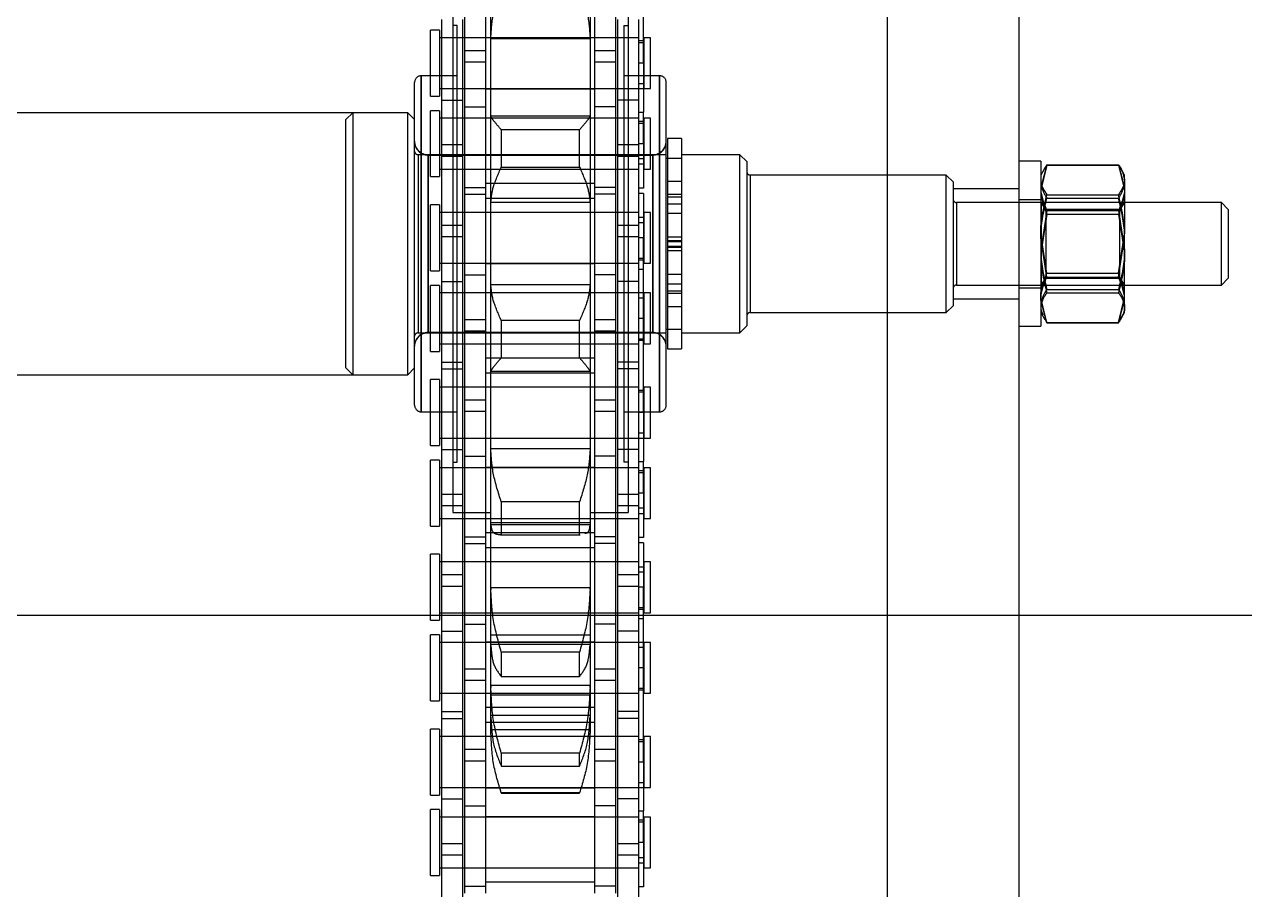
# Model space of a CAD drawing. Header units: metres. Extents: x 0 to 63075, y 0 to 44550.
# Drawn here: x 14317.9 to 14406.5, y 28025.9 to 28088.8 of the extents above; entities that cross this region are included whole.
import ezdxf

# ---------------------------------------------------------------- set-up
doc = ezdxf.new("R2010")
doc.units = ezdxf.units.M
doc.header["$LTSCALE"] = 75
doc.linetypes.add('HIDDEN2', pattern=[4.7625, 3.175, -1.5875])
for name, color, linetype in [('SDM', 7, 'Continuous'), ('SL1', 8, 'Continuous'), ('SL4', 4, 'Continuous'), ('ST1', 7, 'HIDDEN2')]:
    doc.layers.add(name, color=color, linetype=linetype)

# ---------------------------------------------------------------- blocks, each defined once
blk = doc.blocks.new('A$Cf5d57027')
at = {"layer": 'SL1'}
blk.add_line((6233.906, 5543), (4732.491, 5543), dxfattribs=at)
blk = doc.blocks.new('A$Ca53c419a')
at = {"layer": 'SL4'}
for p, q in [((1009.762, 215.76), (2334.737, 215.76)), ((2334.737, 206.235), (1009.762, 206.235)), ((1666.25, 206.235), (1666.25, 204.635)), ((1678.25, 204.635), (1678.25, 206.235)), ((1677.821, 204.635), (1666.25, 204.635)), ((1666.499, 204.188), (1666.499, 198.982)), ((1666.536, 204.188), (1668.321, 204.635)), ((1666.881, 204.37), (1666.536, 204.188)), ((1666.536, 204.188), (1666.536, 198.982)), ((1667.25, 204.635), (1666.865, 204.413)), ((1670.107, 204.188), (1672.964, 204.635)), ((1670.107, 204.188), (1670.107, 198.982)), ((1675.821, 204.188), (1675.821, 198.982)), ((1677.635, 204.413), (1677.25, 204.635)), ((1677.763, 204.339), (1677.635, 204.413)), ((1678.25, 204.635), (1677.821, 204.635)), ((1677.964, 204.188), (1677.964, 198.982)), ((1678.001, 204.188), (1678.001, 198.982)), ((1666.536, 198.982), (1668.321, 198.535)), ((1666.881, 198.8), (1666.536, 198.982)), ((1666.865, 198.757), (1667.25, 198.535)), ((1670.107, 198.982), (1672.964, 198.535)), ((1677.25, 198.535), (1677.635, 198.757)), ((1677.635, 198.757), (1677.763, 198.831)), ((1667.25, 198.535), (1668.321, 198.535)), ((1668.321, 198.535), (1672.964, 198.535)), ((1669.25, 198.535), (1669.25, 191.5)), ((1676.893, 198.535), (1672.964, 198.535)), ((1675.25, 191.5), (1675.25, 198.535)), ((1676.893, 198.535), (1677.25, 198.535)), ((1669.25, 191.5), (1669.75, 191)), ((1669.25, 191.5), (1675.25, 191.5)), ((1674.75, 191), (1669.75, 191)), ((1674.75, 191), (1675.25, 191.5))]:
    blk.add_line(p, q, dxfattribs=at)
for points, knots in [([(1668.321, 204.635), (1668.364, 204.635), (1668.967, 204.628), (1669.558, 204.4), (1670.107, 204.188)], [0, 0, 0, 0, 0.070201, 1, 1, 1, 1]), ([(1672.964, 204.635), (1673.032, 204.635), (1673.997, 204.628), (1674.942, 204.4), (1675.821, 204.188)], [0, 0, 0, 0, 0.0702006, 1, 1, 1, 1]), ([(1676.893, 204.635), (1676.795, 204.628), (1676.433, 204.604), (1676.08, 204.364), (1675.821, 204.188)], [0, 0, 0, 0, 0.268634, 1, 1, 1, 1]), ([(1677.964, 204.188), (1677.875, 204.265), (1677.762, 204.361), (1677.645, 204.394), (1677.621, 204.401)], [0, 0, 0, 0, 0.793753, 1, 1, 1, 1]), ([(1668.321, 198.535), (1668.364, 198.535), (1668.967, 198.542), (1669.558, 198.77), (1670.107, 198.982)], [0, 0, 0, 0, 0.070201, 1, 1, 1, 1]), ([(1672.964, 198.535), (1673.032, 198.535), (1673.997, 198.542), (1674.942, 198.77), (1675.821, 198.982)], [0, 0, 0, 0, 0.070201, 1, 1, 1, 1]), ([(1676.893, 198.535), (1676.795, 198.542), (1676.433, 198.566), (1676.08, 198.806), (1675.821, 198.982)], [0, 0, 0, 0, 0.268634, 1, 1, 1, 1]), ([(1677.964, 198.982), (1677.874, 198.914), (1677.525, 198.652), (1677.162, 198.585), (1676.893, 198.535)], [0, 0, 0, 0, 0.257551, 1, 1, 1, 1])]:
    blk.add_open_spline(points, degree=3, knots=knots, dxfattribs=at)
at = {"layer": 'ST1'}
for p, q in [((1662.725, 281.235), (1662.725, 254.645)), ((1681.775, 254.645), (1681.775, 281.235)), ((1663.225, 255.145), (1662.725, 254.645)), ((1681.775, 254.645), (1662.725, 254.645)), ((1662.725, 254.645), (1662.725, 250.645)), ((1663.225, 255.145), (1681.275, 255.145)), ((1681.775, 254.645), (1681.275, 255.145)), ((1681.775, 250.645), (1681.775, 254.645)), ((1660.524, 250.145), (1683.976, 250.145)), ((1662.725, 250.645), (1681.775, 250.645)), ((1662.725, 250.645), (1663.225, 250.145)), ((1681.275, 250.145), (1681.775, 250.645)), ((1660.035, 249.656), (1660.035, 247.056)), ((1660.035, 249.656), (1684.465, 249.656)), ((1684.465, 249.656), (1660.035, 249.656)), ((1678.725, 249.895), (1665.775, 249.895)), ((1678.725, 249.895), (1665.775, 249.895)), ((1665.775, 249.895), (1665.775, 231.855)), ((1678.725, 231.855), (1678.725, 249.895)), ((1684.465, 247.056), (1684.465, 249.656)), ((1626.33, 249), (1631.127, 249)), ((1626.33, 249), (1626.33, 248.342)), ((1631.127, 248.342), (1626.33, 248.342)), ((1626.883, 248.342), (1626.883, 233.843)), ((1630.573, 233.843), (1630.573, 248.342)), ((1631.127, 248.342), (1631.127, 249)), ((1632.178, 249), (1636.975, 249)), ((1632.178, 249), (1632.178, 248.342)), ((1636.975, 248.342), (1632.178, 248.342)), ((1632.731, 248.342), (1632.731, 233.843)), ((1636.421, 233.843), (1636.421, 248.342)), ((1636.975, 248.342), (1636.975, 249)), ((1639.03, 249), (1643.827, 249)), ((1639.03, 249), (1639.03, 248.342)), ((1643.827, 248.342), (1639.03, 248.342)), ((1639.583, 248.342), (1639.583, 233.843)), ((1643.273, 233.843), (1643.273, 248.342)), ((1643.827, 248.342), (1643.827, 249)), ((1644.878, 249), (1649.675, 249)), ((1644.878, 249), (1644.878, 248.342)), ((1649.675, 248.342), (1644.878, 248.342)), ((1645.431, 248.342), (1645.431, 233.843)), ((1649.121, 233.843), (1649.121, 248.342)), ((1649.675, 248.342), (1649.675, 249)), ((1651.73, 249), (1656.527, 249)), ((1651.73, 249), (1651.73, 248.342)), ((1656.527, 248.342), (1651.73, 248.342)), ((1652.283, 248.342), (1652.283, 233.843)), ((1655.973, 233.843), (1655.973, 248.342)), ((1656.527, 248.342), (1656.527, 249)), ((1657.578, 249), (1662.375, 249)), ((1657.578, 249), (1657.578, 248.342)), ((1662.375, 248.342), (1657.578, 248.342)), ((1658.131, 248.342), (1658.131, 233.843)), ((1661.821, 233.843), (1661.821, 248.342)), ((1662.375, 248.342), (1662.375, 249)), ((1664.43, 249), (1669.227, 249)), ((1664.43, 249), (1664.43, 248.342)), ((1669.227, 248.342), (1664.43, 248.342)), ((1664.983, 248.342), (1664.983, 233.843)), ((1665.775, 249.168), (1665.775, 232.832)), ((1678.7, 249.168), (1665.8, 249.168)), ((1665.8, 232.832), (1665.8, 249.168)), ((1665.8, 249.168), (1678.7, 249.168)), ((1668.673, 233.843), (1668.673, 248.342)), ((1669.227, 248.342), (1669.227, 249)), ((1670.278, 249), (1675.075, 249)), ((1670.278, 249), (1670.278, 248.342)), ((1675.075, 248.342), (1670.278, 248.342)), ((1670.831, 248.342), (1670.831, 233.843)), ((1674.521, 233.843), (1674.521, 248.342)), ((1675.075, 248.342), (1675.075, 249)), ((1677.13, 249), (1681.927, 249)), ((1677.13, 249), (1677.13, 248.342)), ((1681.927, 248.342), (1677.13, 248.342)), ((1677.683, 248.342), (1677.683, 233.843)), ((1678.7, 249.168), (1678.7, 232.832)), ((1678.725, 232.832), (1678.725, 249.168)), ((1681.373, 233.843), (1681.373, 248.342)), ((1681.927, 248.342), (1681.927, 249)), ((1682.978, 249), (1687.775, 249)), ((1682.978, 249), (1682.978, 248.342)), ((1687.775, 248.342), (1682.978, 248.342)), ((1683.531, 248.342), (1683.531, 233.843)), ((1687.221, 233.843), (1687.221, 248.342)), ((1687.775, 248.342), (1687.775, 249)), ((1618.701, 248.157), (1627.796, 248.157)), ((1626.883, 248.157), (1626.883, 246.637)), ((1627.796, 248.157), (1628.656, 248.157)), ((1627.796, 246.637), (1627.796, 248.157)), ((1628.656, 248.157), (1637.751, 248.157)), ((1628.656, 248.157), (1628.656, 246.637)), ((1630.573, 246.637), (1630.573, 248.157)), ((1631.903, 248.157), (1631.903, 246.637)), ((1632.731, 248.157), (1632.731, 246.637)), ((1636.421, 246.637), (1636.421, 248.157)), ((1637.751, 248.157), (1637.751, 246.637)), ((1637.751, 248.157), (1644.101, 248.157)), ((1638.253, 248.157), (1638.253, 246.637)), ((1639.583, 248.157), (1639.583, 246.637)), ((1643.273, 246.637), (1643.273, 248.157)), ((1644.101, 248.157), (1644.101, 246.637)), ((1644.101, 248.157), (1653.196, 248.157)), ((1645.431, 248.157), (1645.431, 246.637)), ((1647.348, 246.637), (1647.348, 248.157)), ((1648.208, 248.157), (1648.208, 246.637)), ((1649.121, 246.637), (1649.121, 248.157)), ((1652.283, 248.157), (1652.283, 246.637)), ((1653.196, 248.157), (1654.056, 248.157)), ((1653.196, 246.637), (1653.196, 248.157)), ((1654.056, 248.157), (1663.151, 248.157)), ((1654.056, 248.157), (1654.056, 246.637)), ((1655.973, 246.637), (1655.973, 248.157)), ((1657.303, 248.157), (1657.303, 246.637)), ((1658.131, 248.157), (1658.131, 246.637)), ((1661.821, 246.637), (1661.821, 248.157)), ((1663.151, 248.157), (1663.151, 246.637)), ((1663.151, 248.157), (1669.501, 248.157)), ((1663.653, 248.157), (1663.653, 246.637)), ((1664.983, 248.157), (1664.983, 246.637)), ((1668.673, 246.637), (1668.673, 248.157)), ((1669.501, 248.157), (1669.501, 246.637)), ((1669.501, 248.157), (1678.596, 248.157)), ((1670.831, 248.157), (1670.831, 246.637)), ((1672.748, 246.637), (1672.748, 248.157)), ((1673.608, 248.157), (1673.608, 246.637)), ((1674.521, 246.637), (1674.521, 248.157)), ((1677.683, 248.157), (1677.683, 246.637)), ((1678.596, 248.157), (1679.456, 248.157)), ((1678.596, 246.637), (1678.596, 248.157)), ((1679.456, 248.157), (1688.551, 248.157)), ((1679.456, 248.157), (1679.456, 246.637)), ((1681.373, 246.637), (1681.373, 248.157)), ((1682.703, 248.157), (1682.703, 246.637)), ((1683.531, 248.157), (1683.531, 246.637)), ((1687.221, 246.637), (1687.221, 248.157)), ((1618.701, 246.637), (1627.796, 246.637)), ((1627.796, 246.637), (1628.656, 246.637)), ((1628.656, 246.637), (1637.751, 246.637)), ((1637.751, 246.637), (1644.101, 246.637)), ((1644.101, 246.637), (1653.196, 246.637)), ((1691.794, 247.375), (1652.706, 247.375)), ((1652.706, 247.375), (1652.706, 244.605)), ((1653.196, 246.637), (1654.056, 246.637)), ((1654.056, 246.637), (1663.151, 246.637)), ((1656.37, 247.375), (1656.37, 247.056)), ((1656.37, 247.056), (1688.129, 247.056)), ((1663.151, 246.637), (1669.501, 246.637)), ((1669.501, 246.637), (1678.596, 246.637)), ((1678.596, 246.637), (1679.456, 246.637)), ((1679.456, 246.637), (1688.551, 246.637)), ((1688.129, 247.056), (1688.129, 247.375)), ((1625.051, 246.485), (1631.401, 246.485)), ((1625.553, 246.485), (1625.553, 244.965)), ((1626.883, 246.485), (1626.883, 244.965)), ((1630.573, 244.965), (1630.573, 246.485)), ((1631.401, 246.485), (1631.401, 244.965)), ((1631.401, 246.485), (1640.496, 246.485)), ((1632.731, 246.485), (1632.731, 244.965)), ((1634.648, 244.965), (1634.648, 246.485)), ((1635.508, 246.485), (1635.508, 244.965)), ((1636.421, 244.965), (1636.421, 246.485)), ((1639.583, 246.485), (1639.583, 244.965)), ((1640.496, 246.485), (1641.356, 246.485)), ((1640.496, 244.965), (1640.496, 246.485)), ((1641.356, 246.485), (1650.451, 246.485)), ((1641.356, 246.485), (1641.356, 244.965)), ((1643.273, 244.965), (1643.273, 246.485)), ((1644.603, 246.485), (1644.603, 244.965)), ((1645.431, 246.485), (1645.431, 244.965)), ((1649.121, 244.965), (1649.121, 246.485)), ((1650.451, 246.485), (1650.451, 244.965)), ((1650.451, 246.485), (1656.801, 246.485)), ((1650.953, 246.485), (1650.953, 244.965)), ((1652.283, 246.485), (1652.283, 244.965)), ((1655.973, 244.965), (1655.973, 246.485)), ((1656.801, 246.485), (1656.801, 244.965)), ((1656.801, 246.485), (1665.896, 246.485)), ((1658.131, 246.485), (1658.131, 244.965)), ((1660.048, 244.965), (1660.048, 246.485)), ((1660.908, 246.485), (1660.908, 244.965)), ((1661.821, 244.965), (1661.821, 246.485)), ((1664.983, 246.485), (1664.983, 244.965)), ((1665.896, 246.485), (1666.756, 246.485)), ((1665.896, 244.965), (1665.896, 246.485)), ((1666.756, 246.485), (1675.851, 246.485)), ((1666.756, 246.485), (1666.756, 244.965)), ((1668.673, 244.965), (1668.673, 246.485)), ((1670.003, 246.485), (1670.003, 244.965)), ((1670.831, 246.485), (1670.831, 244.965)), ((1674.521, 244.965), (1674.521, 246.485)), ((1675.851, 246.485), (1675.851, 244.965)), ((1675.851, 246.485), (1682.201, 246.485)), ((1676.353, 246.485), (1676.353, 244.965)), ((1677.683, 246.485), (1677.683, 244.965)), ((1681.373, 244.965), (1681.373, 246.485)), ((1682.201, 246.485), (1682.201, 244.965)), ((1682.201, 246.485), (1691.296, 246.485)), ((1683.531, 246.485), (1683.531, 244.965)), ((1685.448, 244.965), (1685.448, 246.485)), ((1686.308, 246.485), (1686.308, 244.965)), ((1687.221, 244.965), (1687.221, 246.485)), ((1625.051, 244.965), (1631.401, 244.965)), ((1625.836, 237.035), (1625.836, 244.965)), ((1626.883, 244.965), (1626.883, 237.035)), ((1630.573, 237.035), (1630.573, 244.965)), ((1630.616, 244.965), (1630.616, 237.035)), ((1631.401, 244.965), (1640.496, 244.965)), ((1632.688, 237.035), (1632.688, 244.965)), ((1632.731, 244.965), (1632.731, 237.035)), ((1636.421, 237.035), (1636.421, 244.965)), ((1637.468, 244.965), (1637.468, 237.035)), ((1638.536, 237.035), (1638.536, 244.965)), ((1639.583, 244.965), (1639.583, 237.035)), ((1640.496, 244.965), (1641.356, 244.965)), ((1641.356, 244.965), (1650.451, 244.965)), ((1643.273, 237.035), (1643.273, 244.965)), ((1643.316, 244.965), (1643.316, 237.035)), ((1645.388, 237.035), (1645.388, 244.965)), ((1645.431, 244.965), (1645.431, 237.035)), ((1649.121, 237.035), (1649.121, 244.965)), ((1650.168, 244.965), (1650.168, 237.035)), ((1650.451, 244.965), (1656.801, 244.965)), ((1651.236, 237.035), (1651.236, 244.965)), ((1652.283, 244.965), (1652.283, 237.035)), ((1655.973, 237.035), (1655.973, 244.965)), ((1656.016, 244.965), (1656.016, 237.035)), ((1656.801, 244.965), (1665.896, 244.965)), ((1658.088, 237.035), (1658.088, 244.965)), ((1658.131, 244.965), (1658.131, 237.035)), ((1661.821, 237.035), (1661.821, 244.965)), ((1662.868, 244.965), (1662.868, 237.035)), ((1663.936, 237.035), (1663.936, 244.965)), ((1664.983, 244.965), (1664.983, 237.035)), ((1665.896, 244.965), (1666.756, 244.965)), ((1666.756, 244.965), (1675.851, 244.965)), ((1668.673, 237.035), (1668.673, 244.965)), ((1668.716, 244.965), (1668.716, 237.035)), ((1670.788, 237.035), (1670.788, 244.965)), ((1670.831, 244.965), (1670.831, 237.035)), ((1674.521, 237.035), (1674.521, 244.965)), ((1675.568, 244.965), (1675.568, 237.035)), ((1675.851, 244.965), (1682.201, 244.965)), ((1676.636, 237.035), (1676.636, 244.965)), ((1677.683, 244.965), (1677.683, 237.035)), ((1681.373, 237.035), (1681.373, 244.965)), ((1681.416, 244.965), (1681.416, 237.035)), ((1682.201, 244.965), (1691.296, 244.965)), ((1683.488, 237.035), (1683.488, 244.965)), ((1683.531, 244.965), (1683.531, 237.035)), ((1687.221, 237.035), (1687.221, 244.965)), ((1636.643, 244.605), (1636.783, 244.605)), ((1636.783, 244.605), (1636.91, 244.605)), ((1636.91, 244.605), (1636.783, 244.605)), ((1636.91, 237.395), (1636.91, 244.605)), ((1636.91, 244.605), (1637.84, 244.605)), ((1637.84, 244.605), (1640.005, 244.605)), ((1637.949, 237.395), (1637.949, 244.605)), ((1639.447, 237.395), (1639.447, 244.605)), ((1640.005, 244.605), (1640.133, 244.605)), ((1640.133, 244.605), (1640.005, 244.605)), ((1640.133, 237.395), (1640.133, 244.605)), ((1640.133, 244.605), (1643.047, 244.605)), ((1643.047, 244.605), (1647.115, 244.605)), ((1643.125, 237.395), (1643.125, 244.605)), ((1643.794, 237.395), (1643.794, 244.605)), ((1647.115, 244.605), (1647.231, 244.605)), ((1647.231, 244.605), (1647.115, 244.605)), ((1647.231, 237.395), (1647.231, 244.605)), ((1647.231, 244.605), (1651.776, 244.605)), ((1651.102, 243.901), (1651.102, 238.099)), ((1651.776, 244.605), (1657.258, 244.605)), ((1651.814, 237.395), (1651.814, 244.605)), ((1651.964, 237.395), (1651.964, 244.605)), ((1657.258, 244.605), (1657.346, 244.605)), ((1657.346, 237.395), (1657.346, 244.605)), ((1657.346, 244.605), (1662.968, 244.605)), ((1662.968, 237.395), (1662.968, 244.605)), ((1662.968, 244.605), (1662.974, 244.605)), ((1662.974, 244.605), (1669.208, 244.605)), ((1669.208, 244.605), (1669.258, 244.605)), ((1669.258, 237.395), (1669.258, 244.605)), ((1669.258, 244.605), (1675.242, 244.605)), ((1675.242, 237.395), (1675.242, 244.605)), ((1675.242, 244.605), (1675.292, 244.605)), ((1675.292, 244.605), (1681.526, 244.605)), ((1681.526, 244.605), (1681.532, 244.605)), ((1681.532, 237.395), (1681.532, 244.605)), ((1681.532, 244.605), (1687.154, 244.605)), ((1687.154, 237.395), (1687.154, 244.605)), ((1687.154, 244.605), (1687.242, 244.605)), ((1687.242, 244.605), (1692.724, 244.605)), ((1632.334, 243.843), (1632.31, 243.843)), ((1632.31, 243.843), (1632.31, 238.157)), ((1632.334, 238.157), (1632.334, 243.843)), ((1635.21, 243.843), (1634.272, 243.843)), ((1634.272, 243.843), (1634.272, 238.157)), ((1635.21, 238.157), (1635.21, 243.843)), ((1642.554, 243.843), (1640.791, 243.843)), ((1640.791, 243.843), (1640.791, 238.157)), ((1642.554, 238.157), (1642.554, 243.843)), ((1653.48, 243.843), (1651.104, 243.843)), ((1651.104, 243.843), (1651.104, 238.157)), ((1653.48, 238.157), (1653.48, 243.843)), ((1666.669, 243.843), (1663.968, 243.843)), ((1663.968, 243.843), (1663.968, 238.157)), ((1666.669, 238.157), (1666.669, 243.843)), ((1677.831, 243.843), (1677.831, 238.157)), ((1680.532, 243.843), (1677.831, 243.843)), ((1680.532, 238.157), (1680.532, 243.843)), ((1632.31, 238.157), (1632.334, 238.157)), ((1634.272, 238.157), (1635.21, 238.157)), ((1640.791, 238.157), (1642.554, 238.157)), ((1651.104, 238.157), (1653.48, 238.157)), ((1651.104, 238.157), (1651.119, 238.099)), ((1663.968, 238.157), (1666.669, 238.157)), ((1677.831, 238.157), (1680.532, 238.157)), ((1625.051, 237.035), (1631.401, 237.035)), ((1625.553, 235.515), (1625.553, 237.035)), ((1626.883, 237.035), (1626.883, 235.515)), ((1630.573, 235.515), (1630.573, 237.035)), ((1631.401, 235.515), (1631.401, 237.035)), ((1631.401, 237.035), (1640.496, 237.035)), ((1632.731, 237.035), (1632.731, 235.515)), ((1634.648, 235.515), (1634.648, 237.035)), ((1635.508, 237.035), (1635.508, 235.515)), ((1636.146, 237.405), (1636.643, 237.395)), ((1636.421, 235.515), (1636.421, 237.035)), ((1636.783, 237.395), (1636.643, 237.395)), ((1636.91, 237.395), (1636.783, 237.395)), ((1636.783, 237.395), (1636.91, 237.395)), ((1637.84, 237.395), (1636.91, 237.395)), ((1640.005, 237.395), (1637.84, 237.395)), ((1639.583, 237.035), (1639.583, 235.515)), ((1640.133, 237.395), (1640.005, 237.395)), ((1640.005, 237.395), (1640.133, 237.395)), ((1643.047, 237.395), (1640.133, 237.395)), ((1640.496, 237.035), (1641.356, 237.035)), ((1640.496, 235.515), (1640.496, 237.035)), ((1641.356, 237.035), (1650.451, 237.035)), ((1641.356, 237.035), (1641.356, 235.515)), ((1647.115, 237.395), (1643.047, 237.395)), ((1643.273, 235.515), (1643.273, 237.035)), ((1644.603, 235.515), (1644.603, 237.035)), ((1645.431, 237.035), (1645.431, 235.515)), ((1647.231, 237.395), (1647.115, 237.395)), ((1647.115, 237.395), (1647.231, 237.395)), ((1651.776, 237.395), (1647.231, 237.395)), ((1649.121, 235.515), (1649.121, 237.035)), ((1650.451, 235.515), (1650.451, 237.035)), ((1650.451, 237.035), (1656.801, 237.035)), ((1650.953, 235.515), (1650.953, 237.035)), ((1657.258, 237.395), (1651.776, 237.395)), ((1652.283, 237.035), (1652.283, 235.515)), ((1652.706, 237.395), (1652.706, 234.625)), ((1655.973, 235.515), (1655.973, 237.035)), ((1656.801, 235.515), (1656.801, 237.035)), ((1656.801, 237.035), (1665.896, 237.035)), ((1657.346, 237.395), (1657.258, 237.395)), ((1662.968, 237.395), (1657.346, 237.395)), ((1658.131, 237.035), (1658.131, 235.515)), ((1660.048, 235.515), (1660.048, 237.035)), ((1660.908, 237.035), (1660.908, 235.515)), ((1661.821, 235.515), (1661.821, 237.035)), ((1662.974, 237.395), (1662.968, 237.395)), ((1669.208, 237.395), (1662.974, 237.395)), ((1664.983, 237.035), (1664.983, 235.515)), ((1665.896, 237.035), (1666.756, 237.035)), ((1665.896, 235.515), (1665.896, 237.035)), ((1666.756, 237.035), (1675.851, 237.035)), ((1666.756, 237.035), (1666.756, 235.515)), ((1668.673, 235.515), (1668.673, 237.035)), ((1669.258, 237.395), (1669.208, 237.395)), ((1675.242, 237.395), (1669.258, 237.395)), ((1670.003, 235.515), (1670.003, 237.035)), ((1670.831, 237.035), (1670.831, 235.515)), ((1674.521, 235.515), (1674.521, 237.035)), ((1675.292, 237.395), (1675.242, 237.395)), ((1681.526, 237.395), (1675.292, 237.395)), ((1675.851, 235.515), (1675.851, 237.035)), ((1675.851, 237.035), (1682.201, 237.035)), ((1676.353, 235.515), (1676.353, 237.035)), ((1677.683, 237.035), (1677.683, 235.515)), ((1681.373, 235.515), (1681.373, 237.035)), ((1681.532, 237.395), (1681.526, 237.395)), ((1687.154, 237.395), (1681.532, 237.395)), ((1682.201, 235.515), (1682.201, 237.035)), ((1682.201, 237.035), (1691.296, 237.035)), ((1683.531, 237.035), (1683.531, 235.515)), ((1685.448, 235.515), (1685.448, 237.035)), ((1686.308, 237.035), (1686.308, 235.515)), ((1687.242, 237.395), (1687.154, 237.395)), ((1687.221, 235.515), (1687.221, 237.035)), ((1692.724, 237.395), (1687.242, 237.395)), ((1618.701, 235.363), (1627.796, 235.363)), ((1625.051, 235.515), (1631.401, 235.515)), ((1626.883, 235.363), (1626.883, 233.843)), ((1627.796, 235.363), (1628.656, 235.363)), ((1627.796, 233.843), (1627.796, 235.363)), ((1628.656, 235.363), (1637.751, 235.363)), ((1628.656, 235.363), (1628.656, 233.843)), ((1630.573, 233.843), (1630.573, 235.363)), ((1631.401, 235.515), (1640.496, 235.515)), ((1631.903, 233.843), (1631.903, 235.363)), ((1632.731, 235.363), (1632.731, 233.511)), ((1636.421, 233.843), (1636.421, 235.363)), ((1637.751, 233.843), (1637.751, 235.363)), ((1637.751, 235.363), (1644.101, 235.363)), ((1638.253, 233.843), (1638.253, 235.363)), ((1639.583, 235.363), (1639.583, 233.843)), ((1640.496, 235.515), (1641.356, 235.515)), ((1641.356, 235.515), (1650.451, 235.515)), ((1643.273, 233.511), (1643.273, 235.363)), ((1644.101, 233.843), (1644.101, 235.363)), ((1644.101, 235.363), (1653.196, 235.363)), ((1645.431, 235.363), (1645.431, 233.843)), ((1647.348, 233.843), (1647.348, 235.363)), ((1648.208, 235.363), (1648.208, 233.843)), ((1649.121, 233.843), (1649.121, 235.363)), ((1650.451, 235.515), (1656.801, 235.515)), ((1652.283, 235.363), (1652.283, 233.843)), ((1653.196, 235.363), (1654.056, 235.363)), ((1653.196, 233.843), (1653.196, 235.363)), ((1654.056, 235.363), (1663.151, 235.363)), ((1654.056, 235.363), (1654.056, 233.843)), ((1655.973, 233.843), (1655.973, 235.363)), ((1656.801, 235.515), (1665.896, 235.515)), ((1657.303, 233.843), (1657.303, 235.363)), ((1658.131, 235.363), (1658.131, 233.511)), ((1661.821, 233.843), (1661.821, 235.363)), ((1663.151, 233.843), (1663.151, 235.363)), ((1663.151, 235.363), (1669.501, 235.363)), ((1663.653, 233.843), (1663.653, 235.363)), ((1664.983, 235.363), (1664.983, 233.843)), ((1665.896, 235.515), (1666.756, 235.515)), ((1666.756, 235.515), (1675.851, 235.515)), ((1668.673, 233.511), (1668.673, 235.363)), ((1669.501, 233.843), (1669.501, 235.363)), ((1669.501, 235.363), (1678.596, 235.363)), ((1670.831, 235.363), (1670.831, 233.843)), ((1672.748, 233.843), (1672.748, 235.363)), ((1673.608, 235.363), (1673.608, 233.843)), ((1674.521, 233.843), (1674.521, 235.363)), ((1675.851, 235.515), (1682.201, 235.515)), ((1677.683, 235.363), (1677.683, 233.843)), ((1678.596, 235.363), (1679.456, 235.363)), ((1678.596, 233.843), (1678.596, 235.363)), ((1679.456, 235.363), (1688.551, 235.363)), ((1679.456, 235.363), (1679.456, 233.843)), ((1681.373, 233.843), (1681.373, 235.363)), ((1682.201, 235.515), (1691.296, 235.515)), ((1682.703, 233.843), (1682.703, 235.363)), ((1683.531, 235.363), (1683.531, 233.511)), ((1687.221, 233.843), (1687.221, 235.363)), ((1691.794, 234.625), (1652.706, 234.625)), ((1656.37, 234.625), (1656.37, 234.944)), ((1688.129, 234.944), (1656.37, 234.944)), ((1660.035, 234.944), (1660.035, 232.344)), ((1684.465, 232.344), (1684.465, 234.944)), ((1688.129, 234.944), (1688.129, 234.625)), ((1618.701, 233.843), (1627.796, 233.843)), ((1625.498, 233.511), (1625.498, 233.843)), ((1628.728, 233.511), (1625.498, 233.511)), ((1630.573, 233.474), (1626.883, 233.474)), ((1626.883, 233.474), (1626.883, 233)), ((1627.252, 233.843), (1627.252, 233.474)), ((1627.621, 233.511), (1627.621, 233.843)), ((1627.796, 233.843), (1628.656, 233.843)), ((1628.656, 233.843), (1637.751, 233.843)), ((1628.728, 233.511), (1628.728, 233.843)), ((1628.728, 233.511), (1631.024, 233.511)), ((1630.204, 233.474), (1630.204, 233.843)), ((1630.347, 233.511), (1630.347, 233.843)), ((1630.573, 233), (1630.573, 233.474)), ((1631.024, 233.843), (1631.024, 233.511)), ((1634.576, 233.511), (1631.024, 233.511)), ((1636.421, 233.474), (1632.731, 233.474)), ((1632.731, 233.474), (1632.731, 233)), ((1633.1, 233.843), (1633.1, 233.474)), ((1634.576, 233.511), (1634.576, 233.843)), ((1634.576, 233.511), (1647.276, 233.511)), ((1636.052, 233.474), (1636.052, 233.843)), ((1636.195, 233.511), (1636.195, 233.843)), ((1636.421, 233), (1636.421, 233.474)), ((1637.751, 233.843), (1644.101, 233.843)), ((1643.273, 233.474), (1639.583, 233.474)), ((1639.583, 233.474), (1639.583, 233)), ((1639.809, 233.511), (1639.809, 233.843)), ((1639.952, 233.843), (1639.952, 233.474)), ((1641.428, 233.511), (1641.428, 233.843)), ((1642.904, 233.474), (1642.904, 233.843)), ((1643.273, 233), (1643.273, 233.474)), ((1644.101, 233.843), (1653.196, 233.843)), ((1644.98, 233.511), (1644.98, 233.843)), ((1649.121, 233.474), (1645.431, 233.474)), ((1645.431, 233.474), (1645.431, 233)), ((1645.657, 233.511), (1645.657, 233.843)), ((1645.8, 233.843), (1645.8, 233.474)), ((1647.276, 233.511), (1647.276, 233.843)), ((1650.507, 233.511), (1647.276, 233.511)), ((1648.383, 233.511), (1648.383, 233.843)), ((1648.752, 233.474), (1648.752, 233.843)), ((1649.121, 233), (1649.121, 233.474)), ((1650.507, 233.511), (1650.507, 233.843)), ((1650.897, 233.511), (1650.897, 233.843)), ((1654.128, 233.511), (1650.897, 233.511)), ((1655.973, 233.474), (1652.283, 233.474)), ((1652.283, 233.474), (1652.283, 233)), ((1652.652, 233.843), (1652.652, 233.474)), ((1653.021, 233.511), (1653.021, 233.843)), ((1653.196, 233.843), (1654.056, 233.843)), ((1654.056, 233.843), (1663.151, 233.843)), ((1654.128, 233.511), (1654.128, 233.843)), ((1654.128, 233.511), (1656.424, 233.511)), ((1655.604, 233.474), (1655.604, 233.843)), ((1655.747, 233.511), (1655.747, 233.843)), ((1655.973, 233), (1655.973, 233.474)), ((1656.424, 233.843), (1656.424, 233.511)), ((1659.976, 233.511), (1656.424, 233.511)), ((1661.821, 233.474), (1658.131, 233.474)), ((1658.131, 233.474), (1658.131, 233)), ((1658.5, 233.843), (1658.5, 233.474)), ((1659.976, 233.511), (1659.976, 233.843)), ((1659.976, 233.511), (1672.676, 233.511)), ((1661.452, 233.474), (1661.452, 233.843)), ((1661.595, 233.511), (1661.595, 233.843)), ((1661.821, 233), (1661.821, 233.474)), ((1663.151, 233.843), (1669.501, 233.843)), ((1668.673, 233.474), (1664.983, 233.474)), ((1664.983, 233.474), (1664.983, 233)), ((1665.209, 233.511), (1665.209, 233.843)), ((1665.352, 233.843), (1665.352, 233.474)), ((1666.828, 233.511), (1666.828, 233.843)), ((1668.304, 233.474), (1668.304, 233.843)), ((1668.673, 233), (1668.673, 233.474)), ((1669.501, 233.843), (1678.596, 233.843)), ((1670.38, 233.511), (1670.38, 233.843)), ((1674.521, 233.474), (1670.831, 233.474)), ((1670.831, 233.474), (1670.831, 233)), ((1671.057, 233.511), (1671.057, 233.843)), ((1671.2, 233.843), (1671.2, 233.474)), ((1672.676, 233.511), (1672.676, 233.843)), ((1675.907, 233.511), (1672.676, 233.511)), ((1673.783, 233.511), (1673.783, 233.843)), ((1674.152, 233.474), (1674.152, 233.843)), ((1674.521, 233), (1674.521, 233.474)), ((1675.907, 233.511), (1675.907, 233.843)), ((1676.297, 233.511), (1676.297, 233.843)), ((1679.528, 233.511), (1676.297, 233.511)), ((1681.373, 233.474), (1677.683, 233.474)), ((1677.683, 233.474), (1677.683, 233)), ((1678.052, 233.843), (1678.052, 233.474)), ((1678.421, 233.511), (1678.421, 233.843)), ((1678.596, 233.843), (1679.456, 233.843)), ((1679.456, 233.843), (1688.551, 233.843)), ((1679.528, 233.511), (1679.528, 233.843)), ((1679.528, 233.511), (1681.824, 233.511)), ((1681.004, 233.474), (1681.004, 233.843)), ((1681.147, 233.511), (1681.147, 233.843)), ((1681.373, 233), (1681.373, 233.474)), ((1681.824, 233.843), (1681.824, 233.511)), ((1685.376, 233.511), (1681.824, 233.511)), ((1687.221, 233.474), (1683.531, 233.474)), ((1683.531, 233.474), (1683.531, 233)), ((1683.9, 233.843), (1683.9, 233.474)), ((1685.376, 233.511), (1685.376, 233.843)), ((1685.376, 233.511), (1698.076, 233.511)), ((1686.852, 233.474), (1686.852, 233.843)), ((1686.995, 233.511), (1686.995, 233.843)), ((1687.221, 233), (1687.221, 233.474)), ((1626.883, 233), (1630.573, 233)), ((1632.731, 233), (1636.421, 233)), ((1639.583, 233), (1643.273, 233)), ((1645.431, 233), (1649.121, 233)), ((1652.283, 233), (1655.973, 233)), ((1658.131, 233), (1661.821, 233)), ((1664.983, 233), (1668.673, 233)), ((1678.7, 232.832), (1665.8, 232.832)), ((1665.8, 232.832), (1678.7, 232.832)), ((1670.831, 233), (1674.521, 233)), ((1677.683, 233), (1681.373, 233)), ((1683.531, 233), (1687.221, 233)), ((1660.035, 232.344), (1684.465, 232.344)), ((1684.465, 232.344), (1660.035, 232.344)), ((1660.524, 231.855), (1683.976, 231.855)), ((1679.893, 231.755), (1664.607, 231.755)), ((1664.607, 231.755), (1664.607, 230.755)), ((1666.05, 231.855), (1666.05, 230.755)), ((1666.05, 231.755), (1666.05, 230.755)), ((1667.703, 231.755), (1667.703, 230.755)), ((1668.654, 231.755), (1668.654, 230.755)), ((1668.829, 231.755), (1668.829, 230.755)), ((1669.346, 231.755), (1669.346, 230.755)), ((1670.05, 231.755), (1670.05, 230.755)), ((1671.75, 230.755), (1671.75, 231.755)), ((1672, 231.755), (1672, 230.755)), ((1672.089, 231.755), (1672.089, 230.755)), ((1672.411, 231.755), (1672.411, 230.755)), ((1672.5, 231.755), (1672.5, 230.755)), ((1672.75, 231.755), (1672.75, 230.755)), ((1674.45, 230.755), (1674.45, 231.755)), ((1675.154, 231.755), (1675.154, 230.755)), ((1675.671, 231.755), (1675.671, 230.755)), ((1675.846, 231.755), (1675.846, 230.755)), ((1676.797, 231.755), (1676.797, 230.755)), ((1678.45, 230.755), (1678.45, 231.855)), ((1678.45, 230.755), (1678.45, 231.755)), ((1679.893, 230.755), (1679.893, 231.755)), ((1679.893, 230.755), (1664.607, 230.755)), ((1665.775, 230.755), (1665.775, 226.5)), ((1678.725, 226.5), (1678.725, 230.755)), ((1665.775, 226.5), (1678.725, 226.5)), ((1665.775, 226.5), (1666.275, 226)), ((1678.225, 226), (1678.725, 226.5)), ((1678.225, 226), (1666.275, 226)), ((1667.25, 225.75), (1667.25, 211.5)), ((1677.25, 225.75), (1667.297, 225.75)), ((1677.25, 225.75), (1667.297, 225.75)), ((1677.25, 211.5), (1677.25, 225.75)), ((1009.762, 215.76), (2334.737, 215.76)), ((1667.25, 211.5), (1677.25, 211.5)), ((1667.25, 211.5), (1667.75, 211)), ((1676.75, 211), (1677.25, 211.5)), ((2334.737, 210.998), (1009.762, 210.998)), ((1676.75, 211), (1667.75, 211)), ((1668.25, 210.998), (1668.25, 206.235)), ((1675.25, 210.75), (1669.25, 210.75)), ((1675.25, 210.75), (1669.25, 210.75)), ((1669.25, 210.75), (1669.25, 198.535)), ((1675.25, 198.535), (1675.25, 210.75)), ((1676.25, 206.235), (1676.25, 210.998)), ((1669.05, 206.235), (1669.05, 204.635)), ((1675.45, 204.635), (1675.45, 206.235)), ((1666.499, 204.188), (1668.159, 204.635)), ((1666.757, 204.308), (1666.499, 204.188)), ((1666.865, 204.413), (1666.737, 204.339)), ((1668.679, 204.188), (1668.679, 198.982)), ((1668.931, 204.188), (1668.931, 198.982)), ((1669.25, 204.635), (1669.25, 204.61)), ((1675.036, 204.61), (1669.25, 204.61)), ((1669.25, 204.61), (1669.75, 204.259)), ((1674.75, 204.259), (1669.75, 204.259)), ((1669.75, 204.259), (1669.75, 198.885)), ((1669.818, 204.188), (1672.694, 204.635)), ((1669.818, 204.188), (1669.818, 198.982)), ((1674.393, 204.188), (1671.536, 204.635)), ((1674.682, 204.188), (1671.806, 204.635)), ((1674.393, 204.188), (1674.393, 198.982)), ((1674.682, 204.188), (1674.682, 198.982)), ((1674.75, 204.259), (1675.25, 204.61)), ((1674.75, 198.885), (1674.75, 204.259)), ((1675.25, 204.61), (1675.036, 204.61)), ((1675.25, 204.61), (1675.25, 204.635)), ((1675.569, 204.188), (1675.569, 198.982)), ((1677.964, 204.188), (1676.179, 204.635)), ((1678.001, 204.188), (1676.341, 204.635)), ((1678.001, 204.188), (1677.743, 204.347)), ((1666.499, 198.982), (1668.159, 198.535)), ((1666.737, 198.831), (1666.865, 198.757)), ((1669.75, 198.885), (1669.25, 198.535)), ((1669.75, 198.885), (1674.571, 198.885)), ((1669.818, 198.982), (1672.694, 198.535)), ((1674.393, 198.982), (1671.536, 198.535)), ((1674.682, 198.982), (1671.806, 198.535)), ((1674.571, 198.885), (1674.75, 198.885)), ((1675.25, 198.535), (1674.75, 198.885)), ((1677.964, 198.982), (1676.179, 198.535)), ((1678.001, 198.982), (1676.341, 198.535))]:
    blk.add_line(p, q, dxfattribs=at)
for centre, radius, start, end in [((1660.524, 249.656), 0.489, 90, 180), ((1664.798, 249.168), 0.977, 0, 90), ((1664.824, 249.17), 0.975, 359.89099, 89.89057), ((1665.525, 249.895), 0.25, 0, 90), ((1679.676, 249.17), 0.975, 90.10943, 180.10901), ((1678.975, 249.895), 0.25, 90, 180), ((1679.702, 249.168), 0.977, 90, 180), ((1683.976, 249.656), 0.489, 0, 90), ((1664.798, 232.832), 0.977, 270, 0), ((1664.824, 232.83), 0.975, 270.10943, 0.10901), ((1679.676, 232.83), 0.975, 179.89099, 269.89057), ((1679.702, 232.832), 0.977, 180, 270), ((1660.524, 232.344), 0.489, 180, 270), ((1683.976, 232.344), 0.489, 270, 0), ((1667, 225.75), 0.25, 0, 90), ((1677.5, 225.75), 0.25, 90, 180), ((1669, 210.75), 0.25, 0, 90), ((1675.5, 210.75), 0.25, 90, 180)]:
    blk.add_arc(centre, radius, start, end, dxfattribs=at)
for points, knots in [([(1632.334, 243.843), (1633.027, 244.059), (1634.414, 244.492), (1635.994, 244.567), (1636.783, 244.605)], [0, 0, 0, 0, 0.500133, 1, 1, 1, 1]), ([(1637.84, 244.605), (1637.173, 244.567), (1635.836, 244.492), (1634.794, 244.059), (1634.272, 243.843)], [0, 0, 0, 0, 0.499459, 1, 1, 1, 1]), ([(1635.21, 243.843), (1635.992, 244.059), (1637.556, 244.492), (1639.189, 244.567), (1640.005, 244.605)], [0, 0, 0, 0, 0.500152, 1, 1, 1, 1]), ([(1643.047, 244.605), (1642.581, 244.567), (1641.65, 244.492), (1641.077, 244.059), (1640.791, 243.843)], [0, 0, 0, 0, 0.49948, 1, 1, 1, 1]), ([(1642.554, 243.843), (1643.331, 244.059), (1644.882, 244.492), (1646.372, 244.567), (1647.115, 244.605)], [0, 0, 0, 0, 0.5005288, 1, 1, 1, 1]), ([(1651.776, 244.605), (1651.569, 244.567), (1651.155, 244.492), (1651.121, 244.06), (1651.104, 243.843)], [0, 0, 0, 0, 0.499427, 1, 1, 1, 1]), ([(1653.48, 243.843), (1654.157, 244.059), (1655.51, 244.492), (1656.675, 244.567), (1657.258, 244.605)], [0, 0, 0, 0, 0.500514, 1, 1, 1, 1]), ([(1662.974, 244.605), (1663.051, 244.567), (1663.204, 244.492), (1663.713, 244.06), (1663.968, 243.843)], [0, 0, 0, 0, 0.499098, 1, 1, 1, 1]), ([(1666.669, 243.843), (1667.165, 244.059), (1668.156, 244.492), (1668.857, 244.567), (1669.208, 244.605)], [0, 0, 0, 0, 0.500261, 1, 1, 1, 1]), ([(1675.292, 244.605), (1675.642, 244.567), (1676.344, 244.492), (1677.335, 244.06), (1677.831, 243.843)], [0, 0, 0, 0, 0.499419, 1, 1, 1, 1]), ([(1680.532, 243.843), (1680.787, 244.059), (1681.296, 244.492), (1681.449, 244.567), (1681.526, 244.605)], [0, 0, 0, 0, 0.500133, 1, 1, 1, 1]), ([(1687.242, 244.605), (1687.825, 244.567), (1688.99, 244.492), (1690.343, 244.059), (1691.02, 243.843)], [0, 0, 0, 0, 0.499479, 1, 1, 1, 1]), ([(1636.783, 237.395), (1635.995, 237.433), (1634.415, 237.508), (1633.028, 237.94), (1632.334, 238.157)], [0, 0, 0, 0, 0.499098, 1, 1, 1, 1]), ([(1634.272, 238.157), (1634.794, 237.941), (1635.836, 237.508), (1637.173, 237.433), (1637.84, 237.395)], [0, 0, 0, 0, 0.500534, 1, 1, 1, 1]), ([(1640.005, 237.395), (1639.19, 237.433), (1637.557, 237.508), (1635.993, 237.94), (1635.21, 238.157)], [0, 0, 0, 0, 0.499124, 1, 1, 1, 1]), ([(1640.791, 238.157), (1641.077, 237.941), (1641.65, 237.508), (1642.581, 237.433), (1643.047, 237.395)], [0, 0, 0, 0, 0.500513, 1, 1, 1, 1]), ([(1647.115, 237.395), (1646.372, 237.433), (1644.882, 237.508), (1643.331, 237.941), (1642.554, 238.157)], [0, 0, 0, 0, 0.499464, 1, 1, 1, 1]), ([(1651.207, 237.76), (1651.217, 237.702), (1651.262, 237.444), (1651.552, 237.416), (1651.776, 237.395)], [0, 0, 0, 0, 0.226088, 1, 1, 1, 1]), ([(1657.258, 237.395), (1656.675, 237.433), (1655.51, 237.508), (1654.157, 237.941), (1653.48, 238.157)], [0, 0, 0, 0, 0.499479, 1, 1, 1, 1]), ([(1663.968, 238.157), (1663.713, 237.941), (1663.204, 237.508), (1663.051, 237.433), (1662.974, 237.395)], [0, 0, 0, 0, 0.500133, 1, 1, 1, 1]), ([(1669.208, 237.395), (1668.858, 237.433), (1668.156, 237.508), (1667.165, 237.94), (1666.669, 238.157)], [0, 0, 0, 0, 0.4994185, 1, 1, 1, 1]), ([(1677.831, 238.157), (1677.335, 237.941), (1676.344, 237.508), (1675.643, 237.433), (1675.292, 237.395)], [0, 0, 0, 0, 0.500261, 1, 1, 1, 1]), ([(1681.526, 237.395), (1681.449, 237.433), (1681.296, 237.508), (1680.787, 237.94), (1680.532, 238.157)], [0, 0, 0, 0, 0.499098, 1, 1, 1, 1]), ([(1691.02, 238.157), (1690.343, 237.941), (1688.99, 237.508), (1687.825, 237.433), (1687.242, 237.395)], [0, 0, 0, 0, 0.500514, 1, 1, 1, 1]), ([(1667.715, 204.635), (1667.604, 204.633), (1667.388, 204.629), (1667.177, 204.512), (1667.074, 204.455)], [0, 0, 0, 0, 0.511638, 1, 1, 1, 1]), ([(1668.679, 204.188), (1668.589, 204.256), (1668.239, 204.518), (1667.877, 204.585), (1667.607, 204.635)], [0, 0, 0, 0, 0.2575513, 1, 1, 1, 1]), ([(1668.931, 204.188), (1668.829, 204.256), (1668.432, 204.518), (1668.021, 204.585), (1667.715, 204.635)], [0, 0, 0, 0, 0.2575513, 1, 1, 1, 1]), ([(1668.159, 204.635), (1668.198, 204.635), (1668.759, 204.628), (1669.308, 204.4), (1669.818, 204.188)], [0, 0, 0, 0, 0.070201, 1, 1, 1, 1]), ([(1671.536, 204.635), (1671.468, 204.635), (1670.503, 204.628), (1669.558, 204.4), (1668.679, 204.188)], [0, 0, 0, 0, 0.070201, 1, 1, 1, 1]), ([(1671.806, 204.635), (1671.738, 204.635), (1670.767, 204.628), (1669.816, 204.4), (1668.931, 204.188)], [0, 0, 0, 0, 0.070201, 1, 1, 1, 1]), ([(1672.694, 204.635), (1672.762, 204.635), (1673.733, 204.628), (1674.684, 204.4), (1675.569, 204.188)], [0, 0, 0, 0, 0.070201, 1, 1, 1, 1]), ([(1676.179, 204.635), (1676.136, 204.635), (1675.533, 204.628), (1674.942, 204.4), (1674.393, 204.188)], [0, 0, 0, 0, 0.070201, 1, 1, 1, 1]), ([(1676.341, 204.635), (1676.302, 204.635), (1675.741, 204.628), (1675.192, 204.4), (1674.682, 204.188)], [0, 0, 0, 0, 0.070201, 1, 1, 1, 1]), ([(1676.785, 204.635), (1676.674, 204.628), (1676.263, 204.604), (1675.862, 204.364), (1675.569, 204.188)], [0, 0, 0, 0, 0.2686336, 1, 1, 1, 1]), ([(1667.715, 198.535), (1667.605, 198.542), (1667.193, 198.566), (1666.792, 198.806), (1666.499, 198.982)], [0, 0, 0, 0, 0.268634, 1, 1, 1, 1]), ([(1667.607, 198.535), (1667.51, 198.539), (1667.264, 198.55), (1667.025, 198.706), (1666.881, 198.8)], [0, 0, 0, 0, 0.397245, 1, 1, 1, 1]), ([(1668.679, 198.982), (1668.589, 198.914), (1668.239, 198.652), (1667.877, 198.585), (1667.607, 198.535)], [0, 0, 0, 0, 0.257551, 1, 1, 1, 1]), ([(1668.931, 198.982), (1668.829, 198.914), (1668.432, 198.652), (1668.021, 198.585), (1667.715, 198.535)], [0, 0, 0, 0, 0.257551, 1, 1, 1, 1]), ([(1668.159, 198.535), (1668.198, 198.535), (1668.759, 198.542), (1669.308, 198.77), (1669.818, 198.982)], [0, 0, 0, 0, 0.070201, 1, 1, 1, 1]), ([(1671.536, 198.535), (1671.468, 198.535), (1670.503, 198.542), (1669.558, 198.77), (1668.679, 198.982)], [0, 0, 0, 0, 0.070201, 1, 1, 1, 1]), ([(1671.806, 198.535), (1671.738, 198.535), (1670.767, 198.542), (1669.816, 198.77), (1668.931, 198.982)], [0, 0, 0, 0, 0.070201, 1, 1, 1, 1]), ([(1672.694, 198.535), (1672.762, 198.535), (1673.733, 198.542), (1674.684, 198.77), (1675.569, 198.982)], [0, 0, 0, 0, 0.070201, 1, 1, 1, 1]), ([(1676.179, 198.535), (1676.136, 198.535), (1675.533, 198.542), (1674.942, 198.77), (1674.393, 198.982)], [0, 0, 0, 0, 0.070201, 1, 1, 1, 1]), ([(1676.341, 198.535), (1676.302, 198.535), (1675.741, 198.542), (1675.192, 198.77), (1674.682, 198.982)], [0, 0, 0, 0, 0.070201, 1, 1, 1, 1]), ([(1676.785, 198.535), (1676.674, 198.542), (1676.263, 198.566), (1675.862, 198.806), (1675.569, 198.982)], [0, 0, 0, 0, 0.268634, 1, 1, 1, 1]), ([(1678.001, 198.982), (1677.899, 198.914), (1677.502, 198.652), (1677.091, 198.585), (1676.785, 198.535)], [0, 0, 0, 0, 0.2575513, 1, 1, 1, 1])]:
    blk.add_open_spline(points, degree=3, knots=knots, dxfattribs=at)

msp = doc.modelspace()

# ---------------------------------------------------------------- block references
at = {"layer": 'SDM'}
msp.add_blockref('A$Cf5d57027', (8259.513, 22502.833), dxfattribs=at)
at = {"layer": 'SDM', "rotation": 90}
msp.add_blockref('A$Ca53c419a', (14596.359, 26400.599), dxfattribs=at)

doc.saveas('drawing.dxf')
